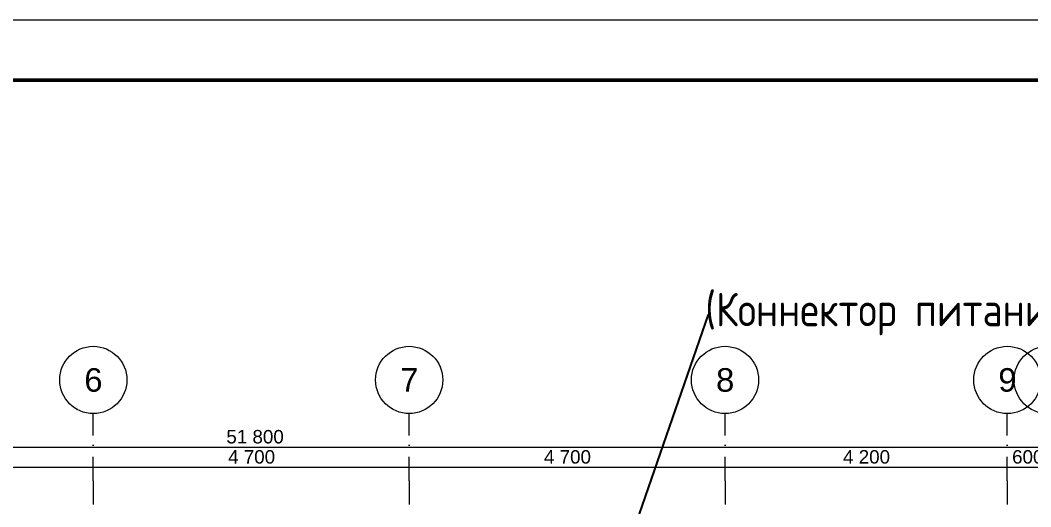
# Model space of a CAD drawing. Header units: millimetres. Extents: x 1499747 to 4230374, y -28481 to 441852.
# Drawn here: x 2454391 to 2469427, y 319895 to 327138 of the extents above; entities that cross this region are included whole.
import ezdxf
from ezdxf import colors
from ezdxf.entities.mleader import LeaderData, LeaderLine
from ezdxf.enums import TextEntityAlignment as Align
from ezdxf.math import Vec2, Vec3
from ezdxf.xclip import XClip

# ---------------------------------------------------------------- set-up
doc = ezdxf.new("R2010")
doc.units = ezdxf.units.MM
doc.header["$MEASUREMENT"] = 0
doc.header["$XCLIPFRAME"] = 0
doc.linetypes.add('Штрихпунктирная', pattern=[670.277762, 352.777767, -176.388884, 0, -141.111112])
for name, color, linetype, lineweight in [('13 этаж_25_Размер - Осевые Размеры_Ном._пера__1_Ном._пера__7', 7, 'Continuous', 18), ('13 этаж_25_Элемент Модели - Оси_Ном._пера__2_Ном._пера__8', 8, 'Continuous', 18), ('ТП', 250, 'Continuous', 30)]:
    doc.layers.add(name, color=color, linetype=linetype, lineweight=lineweight)
doc.layers.add('Чертеж и Рисунок', color=7, linetype='Continuous')
doc.styles.add('ISOCPEUR_4', font='isocpeur.ttf', dxfattribs={"width": 0.85, "height": 250})
doc.styles.add('СГЕНЕРИР_СТИЛЬ_2', font='arial.ttf')
doc.styles.add('СПДС', font='isocpeur.ttf', dxfattribs={"width": 0.9})

# ---------------------------------------------------------------- blocks, each defined once
blk = doc.blocks.new('Чертеж_4_25', base_point=(1186000, 29700))
at = {"layer": '13 этаж_25_Размер - Осевые Размеры_Ном._пера__1_Ном._пера__7', "linetype": 'Continuous'}
for p, q in [((1162405, 49464), (1214205, 49464)), ((1181205, 49164), (1185905, 49164)), ((1185905, 49164), (1185905, 49164)), ((1185905, 49164), (1185905, 49164)), ((1185905, 49164), (1185905, 49164)), ((1185905, 49164), (1190605, 49164)), ((1185905, 49164), (1185905, 49164)), ((1190605, 49164), (1190605, 49164)), ((1190605, 49164), (1190605, 49164)), ((1190605, 49164), (1190605, 49164)), ((1190605, 49164), (1195305, 49164)), ((1190605, 49164), (1190605, 49164)), ((1195305, 49164), (1195305, 49164)), ((1195305, 49164), (1195305, 49164)), ((1195305, 49164), (1195305, 49164)), ((1195305, 49164), (1199505, 49164)), ((1195305, 49164), (1195305, 49164)), ((1199505, 49164), (1199505, 49164)), ((1199505, 49164), (1199505, 49164)), ((1199505, 49164), (1199505, 49164)), ((1199505, 49164), (1200105, 49164)), ((1199505, 49164), (1199505, 49164))]:
    blk.add_line(p, q, dxfattribs=at)
at = {"layer": '13 этаж_25_Элемент Модели - Оси_Ном._пера__2_Ном._пера__8', "linetype": 'Штрихпунктирная'}
for p, q in [((1185905, 48964), (1185905, 49964)), ((1190605, 48964), (1190605, 49964)), ((1195305, 48964), (1195305, 49964)), ((1199505, 48964), (1199505, 49964)), ((1185905, 48964), (1185905, 14064)), ((1190605, 48964), (1190605, 14064)), ((1195305, 48964), (1195305, 14064)), ((1199505, 48964), (1199505, 14064))]:
    blk.add_line(p, q, dxfattribs=at)
at = {"layer": '13 этаж_25_Элемент Модели - Оси_Ном._пера__2_Ном._пера__8', "linetype": 'Continuous'}
for p, q in [((1185905, 48964), (1185905, 48964)), ((1185905, 48964), (1185905, 48964)), ((1190605, 48964), (1190605, 48964)), ((1190605, 48964), (1190605, 48964)), ((1195305, 48964), (1195305, 48964)), ((1195305, 48964), (1195305, 48964)), ((1199505, 48964), (1199505, 48964)), ((1199505, 48964), (1199505, 48964))]:
    blk.add_line(p, q, dxfattribs=at)
for centre in [(1185905, 50464), (1190605, 50464), (1195305, 50464), (1199505, 50464), (1200105, 50464)]:
    blk.add_circle(centre, 500, dxfattribs=at)
at = {"layer": '13 этаж_25_Размер - Осевые Размеры_Ном._пера__1_Ном._пера__7', "linetype": 'Continuous', "char_height": 200, "attachment_point": 7, "style": 'СГЕНЕРИР_СТИЛЬ_2'}
for s, insert in [('\\A1;{\\pql;\\fArial|b0|i0|c204|p0;\\W1.000000;51\xa0800}', (1187885, 49516)), ('\\A1;{\\pql;\\fArial|b0|i0|c204|p0;\\W1.000000;4\xa0700}', (1187911, 49216)), ('\\A1;{\\pql;\\fArial|b0|i0|c204|p0;\\W1.000000;4\xa0700}', (1192611, 49216)), ('\\A1;{\\pql;\\fArial|b0|i0|c204|p0;\\W1.000000;4\xa0200}', (1197061, 49216)), ('\\A1;{\\pql;\\fArial|b0|i0|c204|p0;\\W1.000000;600}', (1199576, 49216))]:
    blk.add_mtext(s, dxfattribs=dict(at, insert=insert))
at = {"layer": '13 этаж_25_Элемент Модели - Оси_Ном._пера__2_Ном._пера__8', "linetype": 'Continuous', "char_height": 350, "attachment_point": 1, "style": 'СГЕНЕРИР_СТИЛЬ_2'}
for s, insert in [('\\A1;{\\pql;\\fArial|b0|i0|c204|p0;\\W1.000000;6}', (1185771, 50639)), ('\\A1;{\\pql;\\fArial|b0|i0|c204|p0;\\W1.000000;7}', (1190471, 50639)), ('\\A1;{\\pql;\\fArial|b0|i0|c204|p0;\\W1.000000;8}', (1195171, 50639)), ('\\A1;{\\pql;\\fArial|b0|i0|c204|p0;\\W1.000000;9}', (1199371, 50639))]:
    blk.add_mtext(s, dxfattribs=dict(at, insert=insert))
blk = doc.blocks.new('*U32')
at = {"lineweight": 0}
blk.add_lwpolyline([(-415, -5), (5, -5), (5, 292), (-415, 292)], close=True, dxfattribs=at)
at = {"color": 0, "linetype": 'Continuous', "lineweight": 50}
blk.add_lwpolyline([(-395, 287), (0, 287), (0, 0), (-395, 0)], close=True, dxfattribs=at)
at = {"style": 'СПДС'}
for tag, p in [('ШИФР_ПРОЕКТА_ЛИСТ2', (-65, 7.5)), ('ЛИСТ_второй', (-5, 5))]:
    blk.add_attdef(tag, text='', height=2.5, dxfattribs=at).set_placement(p, align=Align.MIDDLE_CENTER)

msp = doc.modelspace()

# ---------------------------------------------------------------- block references
at = {"layer": 'Чертеж и Рисунок', "linetype": 'Continuous'}
ref = msp.add_blockref('Чертеж_4_25', (2455572.80168, 301019.07632), dxfattribs=at)
XClip(ref).set_block_clipping_path([(1144000, 0), (1228000, 59400.0000000006)])

# ---------------------------------------------------------------- next in the draw order: block references
at = {"lineweight": 0, "xscale": 178.1472622323158, "yscale": 178.1472622323158, "zscale": 178.1472622323158}
msp.add_blockref('*U32', (2493498.46352, 275118.52376), dxfattribs=at)

# ---------------------------------------------------------------- next in the draw order: leaders
at = {"layer": 'ТП', "lineweight": 30}
ml = msp.add_multileader_mtext('Standard', dxfattribs=at)
ml.set_content('(Коннектор питания)', color=256, style='ISOCPEUR_4')
ml.set_leader_properties()
ml.build(insert=Vec2(0, 0))
ml.multileader.update_dxf_attribs({"text_right_attachment_type": 6, "dogleg_length": 0.00000000013, "arrow_head_size": 0.18})
ctx = ml.context
ctx.base_point, ctx.char_height, ctx.arrow_head_size, ctx.landing_gap_size, ctx.plane_origin = Vec3(2464632.72739, 322756.54225), 500, 0.18, 0.09, Vec3(2461507.70094, 328593.1777)
ctx.right_attachment, ctx.text_align_type = 6, 2
notes = []
notes.append((ctx, [(0, (1, 1, 0), (2464632.72739, 322756.54225), (1, 0), 0.00000000013, [(0, [(2463343.51342, 319033.12708)], 0, [])])]))
ctx.mtext.insert, ctx.mtext.alignment, ctx.mtext.flow_direction = Vec3(2470157.81739, 323081.54225), 3, 5
for ctx, leaders in notes:
    for number, flags, end, landing, length, lines in leaders:
        leader = LeaderData()
        leader.index, (leader.has_last_leader_line, leader.has_dogleg_vector, leader.attachment_direction) = number, flags
        leader.last_leader_point, leader.dogleg_vector, leader.dogleg_length = Vec3(end), Vec3(landing), length
        for number, points, colour, breaks in lines:
            line = LeaderLine()
            line.index, line.vertices, line.color, line.breaks = number, Vec3.list(points), colors.encode_raw_color(colour), breaks
            leader.lines.append(line)
        ctx.leaders.append(leader)

doc.saveas('drawing.dxf')
